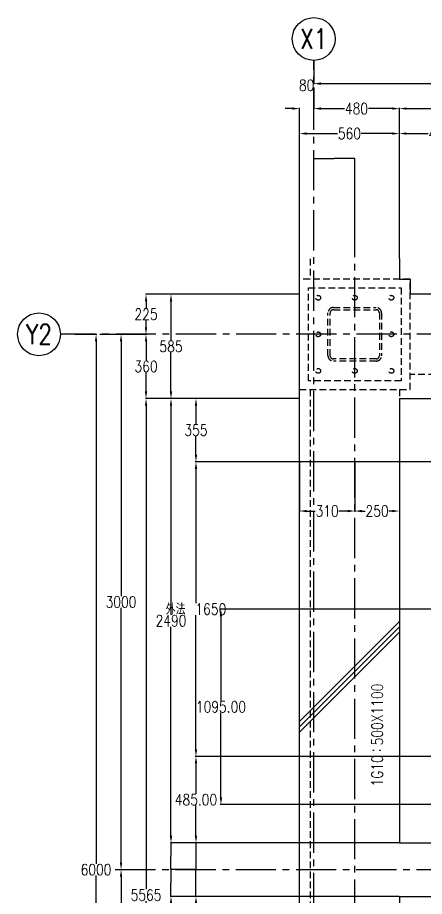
# Model space of a CAD drawing. Extents: x 1836 to 16224, y 361 to 11429.
# Drawn here: x 1836 to 4117, y 6359 to 11284 of the extents above; entities that cross this region are included whole.
import ezdxf
from ezdxf.enums import TextEntityAlignment as Align

# ---------------------------------------------------------------- set-up
doc = ezdxf.new("R2010")
doc.units = 0
doc.header["$LTSCALE"] = 300
doc.header["$MEASUREMENT"] = 0
doc.linetypes.add('CENTER2', pattern=[1.125, 0.75, -0.125, 0.125, -0.125])
doc.linetypes.add('HIDDEN2', pattern=[0.1875, 0.125, -0.0625])
doc.layers.get('DEFPOINTS').update_dxf_attribs({"color": 8, "linetype": 'CONTINUOUS'})
for name, color, linetype in [('A_躯体', 7, 'CONTINUOUS'), ('ZZ-BUILD-AXIS-T', 7, 'CENTER2'), ('ZZ-BUILD-BLN-T', 7, 'CONTINUOUS'), ('ZZ-BUILD-W', 3, 'CONTINUOUS'), ('ZZ-DIM-COM1', 6, 'CONTINUOUS'), ('ZZ-DIM-COM2', 7, 'CONTINUOUS'), ('ZZ-KIKI-ALL', 7, 'CONTINUOUS')]:
    doc.layers.add(name, color=color, linetype=linetype)
doc.styles.add('MITOH', font='romans.shx', dxfattribs={"width": 0.8, "bigfont": 'extfont.shx'})
doc.dimstyles.get("Standard").update_dxf_attribs({"dimtxt": 0.18, "dimasz": 0.18, "dimexe": 0.18, "dimexo": 0.0625, "dimgap": 0.09, "dimtad": 0, "dimtih": 1, "dimtoh": 1, "dimzin": 0, "dimdsep": 46, "dimtxsty": 'MITOH', "dimcen": 0.09, "dimadec": 0, "dimazin": 0, "dimtfac": 1, "dimtofl": 0, "dimtmove": 2, "dimatfit": 3, "dimfxl": 1, "dimtolj": 1, "dimarcsym": 0})

# ---------------------------------------------------------------- blocks, each defined once
blk = doc.blocks.new('*D426')
at = {"layer": 'DEFPOINTS', "color": 0, "transparency": 16777216}
for p in [(2836.1, 6358.6), (3976.1, 6358.6), (4231.1, 5798.6)]:
    blk.add_point(p, dxfattribs=at)
at = {"layer": 'ZZ-DIM-COM1', "color": 0, "lineweight": -2, "transparency": 16777216}
for p, q in [((3974.8, 6358.6), (2832.5, 6358.6)), ((2836.1, 6318.6), (2836.1, 6111.9)), ((2836.1, 5838.6), (2836.1, 6045.3)), ((4229.8, 5798.6), (2832.5, 5798.6))]:
    blk.add_line(p, q, dxfattribs=at)
at = {"layer": 'ZZ-DIM-COM1', "color": 0, "transparency": 16777216}
for points in [[(2829.4, 6318.6), (2842.8, 6318.6), (2836.1, 6358.6)], [(2829.4, 5838.6), (2842.8, 5838.6), (2836.1, 5798.6)]]:
    blk.add_solid(points, dxfattribs=at)
at = {"layer": 'ZZ-DIM-COM1', "color": 0, "transparency": 16777216, "insert": (2836.1, 6078.6), "char_height": 63, "attachment_point": 5, "style": 'MITOH'}
blk.add_mtext('\\A1;560', dxfattribs=at)
blk = doc.blocks.new('*D428')
at = {"layer": 'DEFPOINTS', "color": 0, "transparency": 16777216}
for p in [(2696.1, 6358.6), (3976.1, 6358.6), (3416.1, 3583.6)]:
    blk.add_point(p, dxfattribs=at)
at = {"layer": 'ZZ-DIM-COM1', "color": 0, "lineweight": -2, "transparency": 16777216}
for p, q in [((3974.8, 6358.6), (2692.5, 6358.6)), ((2696.1, 6318.6), (2696.1, 5004.4)), ((2696.1, 3623.6), (2696.1, 4937.8)), ((3414.8, 3583.6), (2692.5, 3583.6))]:
    blk.add_line(p, q, dxfattribs=at)
at = {"layer": 'ZZ-DIM-COM1', "color": 0, "transparency": 16777216}
for points in [[(2689.4, 6318.6), (2702.8, 6318.6), (2696.1, 6358.6)], [(2689.4, 3623.6), (2702.8, 3623.6), (2696.1, 3583.6)]]:
    blk.add_solid(points, dxfattribs=at)
at = {"layer": 'ZZ-DIM-COM1', "color": 0, "transparency": 16777216, "insert": (2696.1, 4971.1), "char_height": 63, "attachment_point": 5, "style": 'MITOH'}
blk.add_mtext('\\A1;2775', dxfattribs=at)
blk = doc.blocks.new('*D429')
at = {"layer": 'DEFPOINTS', "color": 0, "transparency": 16777216}
for p in [(2696.1, 9148.6), (3416.1, 9148.6), (3976.1, 6658.6)]:
    blk.add_point(p, dxfattribs=at)
at = {"layer": 'ZZ-DIM-COM1', "color": 0, "lineweight": -2, "transparency": 16777216}
for p, q in [((3414.8, 9148.6), (2692.5, 9148.6)), ((2696.1, 9108.6), (2696.1, 7936.9)), ((2696.1, 6698.6), (2696.1, 7870.3)), ((3974.8, 6658.6), (2692.5, 6658.6))]:
    blk.add_line(p, q, dxfattribs=at)
at = {"layer": 'ZZ-DIM-COM1', "color": 0, "transparency": 16777216}
for points in [[(2689.4, 9108.6), (2702.8, 9108.6), (2696.1, 9148.6)], [(2689.4, 6698.6), (2702.8, 6698.6), (2696.1, 6658.6)]]:
    blk.add_solid(points, dxfattribs=at)
at = {"layer": 'ZZ-DIM-COM1', "color": 0, "transparency": 16777216, "insert": (2696.1, 7903.6), "char_height": 63, "attachment_point": 5, "style": 'MITOH'}
blk.add_mtext('\\A1;2490', dxfattribs=at)
blk = doc.blocks.new('*D430')
at = {"layer": 'DEFPOINTS', "color": 0, "transparency": 16777216}
for p in [(2696.1, 9733.6), (3416.1, 9733.6), (3416.1, 9148.6)]:
    blk.add_point(p, dxfattribs=at)
at = {"layer": 'ZZ-DIM-COM2', "color": 0, "lineweight": -2, "transparency": 16777216}
for p, q in [((3414.8, 9733.6), (2692.5, 9733.6)), ((2696.1, 9693.6), (2696.1, 9474.4)), ((2696.1, 9188.6), (2696.1, 9407.8)), ((3414.8, 9148.6), (2692.5, 9148.6))]:
    blk.add_line(p, q, dxfattribs=at)
at = {"layer": 'ZZ-DIM-COM2', "color": 0, "transparency": 16777216}
for points in [[(2689.4, 9693.6), (2702.8, 9693.6), (2696.1, 9733.6)], [(2689.4, 9188.6), (2702.8, 9188.6), (2696.1, 9148.6)]]:
    blk.add_solid(points, dxfattribs=at)
at = {"layer": 'ZZ-DIM-COM2', "color": 0, "transparency": 16777216, "insert": (2696.1, 9441.1), "char_height": 63, "attachment_point": 5, "style": 'MITOH'}
blk.add_mtext('\\A1;585', dxfattribs=at)
blk = doc.blocks.new('*D431')
at = {"layer": 'DEFPOINTS', "color": 0, "transparency": 16777216}
for p in [(2156.1, 9508.6), (2276.1, 9508.6), (2242.4, 3508.6)]:
    blk.add_point(p, dxfattribs=at)
at = {"layer": 'ZZ-DIM-COM1', "color": 0, "lineweight": -2, "transparency": 16777216}
for p, q in [((2157.3, 9508.6), (2279.7, 9508.6)), ((2276.1, 9468.6), (2276.1, 6541.9)), ((2276.1, 3548.6), (2276.1, 6475.3)), ((2243.7, 3508.6), (2279.7, 3508.6))]:
    blk.add_line(p, q, dxfattribs=at)
at = {"layer": 'ZZ-DIM-COM1', "color": 0, "transparency": 16777216}
for points in [[(2269.4, 9468.6), (2282.8, 9468.6), (2276.1, 9508.6)], [(2269.4, 3548.6), (2282.8, 3548.6), (2276.1, 3508.6)]]:
    blk.add_solid(points, dxfattribs=at)
at = {"layer": 'ZZ-DIM-COM1', "color": 0, "transparency": 16777216, "insert": (2276.1, 6508.6), "char_height": 63, "attachment_point": 5, "style": 'MITOH'}
blk.add_mtext('\\A1;6000', dxfattribs=at)
blk = doc.blocks.new('*D441')
at = {"layer": 'DEFPOINTS', "color": 0, "transparency": 16777216}
for p in [(3976.1, 10633.6), (3976.1, 9933.6), (4431.1, 8793.6)]:
    blk.add_point(p, dxfattribs=at)
at = {"layer": 'ZZ-DIM-COM1', "color": 0, "lineweight": -2, "transparency": 16777216}
for p, q in [((3976.1, 9934.9), (3976.1, 10637.2)), ((4016.1, 10633.6), (4137, 10633.6)), ((4391.1, 10633.6), (4270.2, 10633.6)), ((4431.1, 8794.9), (4431.1, 10637.2))]:
    blk.add_line(p, q, dxfattribs=at)
at = {"layer": 'ZZ-DIM-COM1', "color": 0, "transparency": 16777216}
for points in [[(4016.1, 10640.3), (4016.1, 10627), (3976.1, 10633.6)], [(4391.1, 10640.3), (4391.1, 10627), (4431.1, 10633.6)]]:
    blk.add_solid(points, dxfattribs=at)
at = {"layer": 'ZZ-DIM-COM1', "color": 0, "transparency": 16777216, "insert": (4203.6, 10633.6), "char_height": 63, "attachment_point": 5, "style": 'MITOH'}
blk.add_mtext('\\A1;455', dxfattribs=at)
blk = doc.blocks.new('*D443')
at = {"layer": 'DEFPOINTS', "color": 0, "transparency": 16777216}
for p in [(3416.1, 10633.6), (3416.1, 9933.6), (3976.1, 9933.6)]:
    blk.add_point(p, dxfattribs=at)
at = {"layer": 'ZZ-DIM-COM1', "color": 0, "lineweight": -2, "transparency": 16777216}
for p, q in [((3416.1, 9934.9), (3416.1, 10637.2)), ((3456.1, 10633.6), (3629.5, 10633.6)), ((3936.1, 10633.6), (3762.7, 10633.6)), ((3976.1, 9934.9), (3976.1, 10637.2))]:
    blk.add_line(p, q, dxfattribs=at)
at = {"layer": 'ZZ-DIM-COM1', "color": 0, "transparency": 16777216}
for points in [[(3456.1, 10640.3), (3456.1, 10627), (3416.1, 10633.6)], [(3936.1, 10640.3), (3936.1, 10627), (3976.1, 10633.6)]]:
    blk.add_solid(points, dxfattribs=at)
at = {"layer": 'ZZ-DIM-COM1', "color": 0, "transparency": 16777216, "insert": (3696.1, 10633.6), "char_height": 63, "attachment_point": 5, "style": 'MITOH'}
blk.add_mtext('\\A1;560', dxfattribs=at)
blk = doc.blocks.new('*D446')
at = {"layer": 'DEFPOINTS', "color": 0, "transparency": 16777216}
for p in [(3976.1, 10773.6), (3976.1, 9933.6), (6201.1, 9733.6)]:
    blk.add_point(p, dxfattribs=at)
at = {"layer": 'ZZ-DIM-COM1', "color": 0, "lineweight": -2, "transparency": 16777216}
for p, q in [((3976.1, 9934.9), (3976.1, 10777.2)), ((4016.1, 10773.6), (4998, 10773.6)), ((6161.1, 10773.6), (5179.2, 10773.6)), ((6201.1, 9734.9), (6201.1, 10777.2))]:
    blk.add_line(p, q, dxfattribs=at)
at = {"layer": 'ZZ-DIM-COM1', "color": 0, "transparency": 16777216}
for points in [[(4016.1, 10780.3), (4016.1, 10767), (3976.1, 10773.6)], [(6161.1, 10780.3), (6161.1, 10767), (6201.1, 10773.6)]]:
    blk.add_solid(points, dxfattribs=at)
at = {"layer": 'ZZ-DIM-COM1', "color": 0, "transparency": 16777216, "insert": (5088.6, 10773.6), "char_height": 63, "attachment_point": 5, "style": 'MITOH'}
blk.add_mtext('\\A1;2225', dxfattribs=at)
blk = doc.blocks.new('*D447')
at = {"layer": 'DEFPOINTS', "color": 0, "transparency": 16777216}
for p in [(3496.1, 10893.6), (3496.1, 10773.6), (3976.1, 9933.6)]:
    blk.add_point(p, dxfattribs=at)
at = {"layer": 'ZZ-DIM-COM1', "color": 0, "lineweight": -2, "transparency": 16777216}
for p, q in [((3496.1, 10892.4), (3496.1, 10770)), ((3536.1, 10773.6), (3669.5, 10773.6)), ((3936.1, 10773.6), (3802.7, 10773.6)), ((3976.1, 9934.9), (3976.1, 10777.2))]:
    blk.add_line(p, q, dxfattribs=at)
at = {"layer": 'ZZ-DIM-COM1', "color": 0, "transparency": 16777216}
for points in [[(3536.1, 10780.3), (3536.1, 10767), (3496.1, 10773.6)], [(3936.1, 10780.3), (3936.1, 10767), (3976.1, 10773.6)]]:
    blk.add_solid(points, dxfattribs=at)
at = {"layer": 'ZZ-DIM-COM1', "color": 0, "transparency": 16777216, "insert": (3736.1, 10773.6), "char_height": 63, "attachment_point": 5, "style": 'MITOH'}
blk.add_mtext('\\A1;480', dxfattribs=at)
blk = doc.blocks.new('*D448')
at = {"layer": 'DEFPOINTS', "color": 0, "transparency": 16777216}
for p in [(3496.1, 10893.6), (3416.1, 10773.6), (3416.1, 9933.6)]:
    blk.add_point(p, dxfattribs=at)
at = {"layer": 'ZZ-DIM-COM2', "color": 0, "lineweight": -2, "transparency": 16777216}
for p, q in [((3496.1, 10892.4), (3496.1, 10770)), ((3376.1, 10773.6), (3336.1, 10773.6)), ((3416.1, 9934.9), (3416.1, 10777.2)), ((3536.1, 10773.6), (3576.1, 10773.6))]:
    blk.add_line(p, q, dxfattribs=at)
at = {"layer": 'ZZ-DIM-COM2', "color": 0, "transparency": 16777216}
for points in [[(3376.1, 10780.3), (3376.1, 10767), (3416.1, 10773.6)], [(3536.1, 10780.3), (3536.1, 10767), (3496.1, 10773.6)]]:
    blk.add_solid(points, dxfattribs=at)
at = {"layer": 'ZZ-DIM-COM2', "color": 0, "transparency": 16777216, "insert": (3456.1, 10904.1), "char_height": 63, "attachment_point": 5, "style": 'MITOH'}
blk.add_mtext('\\A1;80', dxfattribs=at)
blk = doc.blocks.new('*D449')
at = {"layer": 'DEFPOINTS', "color": 0, "transparency": 16777216}
for p in [(3496.1, 11043.6), (3496.1, 10913.6), (6276.1, 10930.3)]:
    blk.add_point(p, dxfattribs=at)
at = {"layer": 'ZZ-DIM-COM1', "color": 0, "lineweight": -2, "transparency": 16777216}
for p, q in [((3496.1, 11042.4), (3496.1, 10910)), ((3536.1, 10913.6), (4795.5, 10913.6)), ((6236.1, 10913.6), (4976.7, 10913.6)), ((6276.1, 10929), (6276.1, 10910))]:
    blk.add_line(p, q, dxfattribs=at)
at = {"layer": 'ZZ-DIM-COM1', "color": 0, "transparency": 16777216}
for points in [[(3536.1, 10920.3), (3536.1, 10907), (3496.1, 10913.6)], [(6236.1, 10920.3), (6236.1, 10907), (6276.1, 10913.6)]]:
    blk.add_solid(points, dxfattribs=at)
at = {"layer": 'ZZ-DIM-COM1', "color": 0, "transparency": 16777216, "insert": (4886.1, 10913.6), "char_height": 63, "attachment_point": 5, "style": 'MITOH'}
blk.add_mtext('\\A1;2780', dxfattribs=at)
blk = doc.blocks.new('*D450')
at = {"layer": 'DEFPOINTS', "color": 0, "transparency": 16777216}
for p in [(2836.1, 7143.6), (4431.1, 7143.6), (3976.1, 6658.6)]:
    blk.add_point(p, dxfattribs=at)
at = {"layer": 'ZZ-DIM-COM1', "color": 190, "lineweight": -2, "transparency": 16777216}
for p, q in [((4429.8, 7143.6), (2832.5, 7143.6)), ((2836.1, 7103.6), (2836.1, 6934.4)), ((2836.1, 6698.6), (2836.1, 6867.8)), ((3974.8, 6658.6), (2832.5, 6658.6))]:
    blk.add_line(p, q, dxfattribs=at)
at = {"layer": 'ZZ-DIM-COM1', "color": 190, "transparency": 16777216}
for points in [[(2829.4, 7103.6), (2842.8, 7103.6), (2836.1, 7143.6)], [(2829.4, 6698.6), (2842.8, 6698.6), (2836.1, 6658.6)]]:
    blk.add_solid(points, dxfattribs=at)
at = {"layer": 'ZZ-DIM-COM1', "color": 190, "transparency": 16777216, "insert": (2836.1, 6901.1), "char_height": 63, "attachment_point": 5, "style": 'MITOH'}
blk.add_mtext('\\A1;485.00', dxfattribs=at)
blk = doc.blocks.new('*D451')
at = {"layer": 'DEFPOINTS', "color": 0, "transparency": 16777216}
for p in [(2836.1, 8793.6), (4431.1, 8793.6), (4431.1, 7143.6)]:
    blk.add_point(p, dxfattribs=at)
at = {"layer": 'ZZ-DIM-COM1', "color": 0, "lineweight": -2, "transparency": 16777216}
for p, q in [((4429.8, 8793.6), (2832.5, 8793.6)), ((2836.1, 8753.6), (2836.1, 8001.9)), ((2836.1, 7183.6), (2836.1, 7935.3)), ((4429.8, 7143.6), (2832.5, 7143.6))]:
    blk.add_line(p, q, dxfattribs=at)
at = {"layer": 'ZZ-DIM-COM1', "color": 0, "transparency": 16777216}
for points in [[(2829.4, 8753.6), (2842.8, 8753.6), (2836.1, 8793.6)], [(2829.4, 7183.6), (2842.8, 7183.6), (2836.1, 7143.6)]]:
    blk.add_solid(points, dxfattribs=at)
at = {"layer": 'ZZ-DIM-COM1', "color": 0, "transparency": 16777216, "insert": (2836.1, 7968.6), "char_height": 63, "attachment_point": 5, "style": 'MITOH'}
blk.add_mtext('\\A1;外法\u30001650', dxfattribs=at)
blk = doc.blocks.new('*D452')
at = {"layer": 'DEFPOINTS', "color": 0, "transparency": 16777216}
for p in [(2836.1, 9148.6), (3416.1, 9148.6), (4431.1, 8793.6)]:
    blk.add_point(p, dxfattribs=at)
at = {"layer": 'ZZ-DIM-COM1', "color": 0, "lineweight": -2, "transparency": 16777216}
for p, q in [((3414.8, 9148.6), (2832.5, 9148.6)), ((2836.1, 9108.6), (2836.1, 9004.4)), ((2836.1, 8833.6), (2836.1, 8937.8)), ((4429.8, 8793.6), (2832.5, 8793.6))]:
    blk.add_line(p, q, dxfattribs=at)
at = {"layer": 'ZZ-DIM-COM1', "color": 0, "transparency": 16777216}
for points in [[(2829.4, 9108.6), (2842.8, 9108.6), (2836.1, 9148.6)], [(2829.4, 8833.6), (2842.8, 8833.6), (2836.1, 8793.6)]]:
    blk.add_solid(points, dxfattribs=at)
at = {"layer": 'ZZ-DIM-COM1', "color": 0, "transparency": 16777216, "insert": (2836.1, 8971.1), "char_height": 63, "attachment_point": 5, "style": 'MITOH'}
blk.add_mtext('\\A1;355', dxfattribs=at)
blk = doc.blocks.new('*D453')
at = {"layer": 'DEFPOINTS', "color": 0, "transparency": 16777216}
for p in [(2976.1, 7968.6), (4331.1, 7968.6), (4341.1, 6873.6)]:
    blk.add_point(p, dxfattribs=at)
at = {"layer": 'ZZ-DIM-COM2', "color": 0, "lineweight": -2, "transparency": 16777216}
for p, q in [((4329.8, 7968.6), (2972.5, 7968.6)), ((2976.1, 7928.6), (2976.1, 7454.4)), ((2976.1, 6913.6), (2976.1, 7387.8)), ((4339.8, 6873.6), (2972.5, 6873.6))]:
    blk.add_line(p, q, dxfattribs=at)
at = {"layer": 'ZZ-DIM-COM2', "color": 0, "transparency": 16777216}
for points in [[(2969.4, 7928.6), (2982.8, 7928.6), (2976.1, 7968.6)], [(2969.4, 6913.6), (2982.8, 6913.6), (2976.1, 6873.6)]]:
    blk.add_solid(points, dxfattribs=at)
at = {"layer": 'ZZ-DIM-COM2', "color": 0, "transparency": 16777216, "insert": (2976.1, 7421.1), "char_height": 63, "attachment_point": 5, "style": 'MITOH'}
blk.add_mtext('\\A1;1095.00', dxfattribs=at)
blk = doc.blocks.new('*D456')
at = {"layer": 'DEFPOINTS', "color": 0, "transparency": 16777216}
for p in [(2556.1, 9148.6), (3416.1, 9148.6), (3416.1, 3583.6)]:
    blk.add_point(p, dxfattribs=at)
at = {"layer": 'ZZ-DIM-COM1', "color": 0, "lineweight": -2, "transparency": 16777216}
for p, q in [((3414.8, 9148.6), (2552.5, 9148.6)), ((2556.1, 9108.6), (2556.1, 6399.4)), ((2556.1, 3623.6), (2556.1, 6332.8)), ((3414.8, 3583.6), (2552.5, 3583.6))]:
    blk.add_line(p, q, dxfattribs=at)
at = {"layer": 'ZZ-DIM-COM1', "color": 0, "transparency": 16777216}
for points in [[(2549.4, 9108.6), (2562.8, 9108.6), (2556.1, 9148.6)], [(2549.4, 3623.6), (2562.8, 3623.6), (2556.1, 3583.6)]]:
    blk.add_solid(points, dxfattribs=at)
at = {"layer": 'ZZ-DIM-COM1', "color": 0, "transparency": 16777216, "insert": (2556.1, 6366.1), "char_height": 63, "attachment_point": 5, "style": 'MITOH'}
blk.add_mtext('\\A1;5565', dxfattribs=at)
blk = doc.blocks.new('*D457')
at = {"layer": 'DEFPOINTS', "color": 0, "transparency": 16777216}
for p in [(2296.1, 9508.6), (2556.1, 9148.6), (3416.1, 9148.6)]:
    blk.add_point(p, dxfattribs=at)
at = {"layer": 'ZZ-DIM-COM1', "color": 0, "lineweight": -2, "transparency": 16777216}
for p, q in [((2297.3, 9508.6), (2559.7, 9508.6)), ((2556.1, 9468.6), (2556.1, 9361.9)), ((2556.1, 9188.6), (2556.1, 9295.3)), ((3414.8, 9148.6), (2552.5, 9148.6))]:
    blk.add_line(p, q, dxfattribs=at)
at = {"layer": 'ZZ-DIM-COM1', "color": 0, "transparency": 16777216}
for points in [[(2549.4, 9468.6), (2562.8, 9468.6), (2556.1, 9508.6)], [(2549.4, 9188.6), (2562.8, 9188.6), (2556.1, 9148.6)]]:
    blk.add_solid(points, dxfattribs=at)
at = {"layer": 'ZZ-DIM-COM1', "color": 0, "transparency": 16777216, "insert": (2556.1, 9328.6), "char_height": 63, "attachment_point": 5, "style": 'MITOH'}
blk.add_mtext('\\A1;360', dxfattribs=at)
blk = doc.blocks.new('*D458')
at = {"layer": 'DEFPOINTS', "color": 0, "transparency": 16777216}
for p in [(2556.1, 9733.6), (3416.1, 9733.6), (2296.1, 9508.6)]:
    blk.add_point(p, dxfattribs=at)
at = {"layer": 'ZZ-DIM-COM2', "color": 0, "lineweight": -2, "transparency": 16777216}
for p, q in [((3414.8, 9733.6), (2552.5, 9733.6)), ((2556.1, 9693.6), (2556.1, 9654.4)), ((2556.1, 9548.6), (2556.1, 9587.8)), ((2297.3, 9508.6), (2559.7, 9508.6))]:
    blk.add_line(p, q, dxfattribs=at)
at = {"layer": 'ZZ-DIM-COM2', "color": 0, "transparency": 16777216}
for points in [[(2549.4, 9693.6), (2562.8, 9693.6), (2556.1, 9733.6)], [(2549.4, 9548.6), (2562.8, 9548.6), (2556.1, 9508.6)]]:
    blk.add_solid(points, dxfattribs=at)
at = {"layer": 'ZZ-DIM-COM2', "color": 0, "transparency": 16777216, "insert": (2556.1, 9621.1), "char_height": 63, "attachment_point": 5, "style": 'MITOH'}
blk.add_mtext('\\A1;225', dxfattribs=at)
blk = doc.blocks.new('*D511')
at = {"layer": 'DEFPOINTS', "color": 0, "transparency": 16777216}
for p in [(2836.1, 6658.6), (3976.1, 6658.6), (3976.1, 6358.6)]:
    blk.add_point(p, dxfattribs=at)
at = {"layer": 'ZZ-DIM-COM1', "color": 0, "lineweight": -2, "transparency": 16777216}
for p, q in [((3976, 6658.6), (2835.9, 6658.6)), ((2836.1, 6658.5), (2836.1, 6508.8)), ((2836.1, 6358.8), (2836.1, 6508.5)), ((3976, 6358.6), (2835.9, 6358.6))]:
    blk.add_line(p, q, dxfattribs=at)
at = {"layer": 'ZZ-DIM-COM1', "color": 0, "transparency": 16777216}
for points in [[(2836.1, 6658.5), (2836.1, 6658.5), (2836.1, 6658.6)], [(2836.1, 6358.8), (2836.1, 6358.8), (2836.1, 6358.6)]]:
    blk.add_solid(points, dxfattribs=at)
at = {"layer": 'ZZ-DIM-COM1', "color": 0, "transparency": 16777216, "insert": (2836.1, 6508.6), "char_height": 0.18, "attachment_point": 5, "style": 'MITOH'}
blk.add_mtext('\\A1;300.00', dxfattribs=at)
blk = doc.blocks.new('*D518')
at = {"layer": 'DEFPOINTS', "color": 0, "transparency": 16777216}
for p in [(3496.1, 10493.6), (3496.1, 10469.7), (3726.1, 9951.9)]:
    blk.add_point(p, dxfattribs=at)
at = {"layer": 'ZZ-DIM-COM1', "color": 0, "lineweight": -2, "transparency": 16777216}
for p, q in [((3496.1, 10469.8), (3496.1, 10493.8)), ((3496.3, 10493.6), (3610.6, 10493.6)), ((3725.9, 10493.6), (3611.5, 10493.6)), ((3726.1, 9951.9), (3726.1, 10493.8))]:
    blk.add_line(p, q, dxfattribs=at)
at = {"layer": 'ZZ-DIM-COM1', "color": 0, "transparency": 16777216}
for points in [[(3496.3, 10493.7), (3496.3, 10493.6), (3496.1, 10493.6)], [(3725.9, 10493.7), (3725.9, 10493.6), (3726.1, 10493.6)]]:
    blk.add_solid(points, dxfattribs=at)
at = {"layer": 'ZZ-DIM-COM1', "color": 0, "transparency": 16777216, "insert": (3611.1, 10493.6), "char_height": 0.18, "attachment_point": 5, "style": 'MITOH'}
blk.add_mtext('\\A1;230.00', dxfattribs=at)
blk = doc.blocks.new('*D546')
at = {"layer": 'DEFPOINTS', "color": 0, "transparency": 16777216}
for p in [(3726.1, 8793.6), (3976.1, 8793.6), (3976.1, 8518.3)]:
    blk.add_point(p, dxfattribs=at)
at = {"layer": 'ZZ-DIM-COM1', "color": 0, "lineweight": -2, "transparency": 16777216}
for p, q in [((3726.1, 8792.4), (3726.1, 8514.7)), ((3976.1, 8792.4), (3976.1, 8514.7)), ((3766.1, 8518.3), (3784.5, 8518.3)), ((3936.1, 8518.3), (3917.7, 8518.3))]:
    blk.add_line(p, q, dxfattribs=at)
at = {"layer": 'ZZ-DIM-COM1', "color": 0, "transparency": 16777216}
for points in [[(3766.1, 8525), (3766.1, 8511.6), (3726.1, 8518.3)], [(3936.1, 8525), (3936.1, 8511.6), (3976.1, 8518.3)]]:
    blk.add_solid(points, dxfattribs=at)
at = {"layer": 'ZZ-DIM-COM1', "color": 0, "transparency": 16777216, "insert": (3851.1, 8518.3), "char_height": 63, "attachment_point": 5, "style": 'MITOH'}
blk.add_mtext('\\A1;250', dxfattribs=at)
blk = doc.blocks.new('*D547')
at = {"layer": 'DEFPOINTS', "color": 0, "transparency": 16777216}
for p in [(3416.1, 8793.6), (3726.1, 8793.6), (3416.1, 8518.3)]:
    blk.add_point(p, dxfattribs=at)
at = {"layer": 'ZZ-DIM-COM1', "color": 0, "lineweight": -2, "transparency": 16777216}
for p, q in [((3416.1, 8792.4), (3416.1, 8514.7)), ((3726.1, 8792.4), (3726.1, 8514.7)), ((3456.1, 8518.3), (3504.5, 8518.3)), ((3686.1, 8518.3), (3637.7, 8518.3))]:
    blk.add_line(p, q, dxfattribs=at)
at = {"layer": 'ZZ-DIM-COM1', "color": 0, "transparency": 16777216}
for points in [[(3456.1, 8525), (3456.1, 8511.6), (3416.1, 8518.3)], [(3686.1, 8525), (3686.1, 8511.6), (3726.1, 8518.3)]]:
    blk.add_solid(points, dxfattribs=at)
at = {"layer": 'ZZ-DIM-COM1', "color": 0, "transparency": 16777216, "insert": (3571.1, 8518.3), "char_height": 63, "attachment_point": 5, "style": 'MITOH'}
blk.add_mtext('\\A1;310', dxfattribs=at)
blk = doc.blocks.new('*D548')
at = {"layer": 'DEFPOINTS', "color": 0, "transparency": 16777216}
for p in [(2296.1, 9508.6), (2416.1, 9508.6), (2396.1, 6508.6)]:
    blk.add_point(p, dxfattribs=at)
at = {"layer": 'ZZ-DIM-COM1', "color": 0, "lineweight": -2, "transparency": 16777216}
for p, q in [((2297.3, 9508.6), (2419.7, 9508.6)), ((2416.1, 9468.6), (2416.1, 8041.9)), ((2416.1, 6548.6), (2416.1, 7975.3)), ((2397.3, 6508.6), (2419.7, 6508.6))]:
    blk.add_line(p, q, dxfattribs=at)
at = {"layer": 'ZZ-DIM-COM1', "color": 0, "transparency": 16777216}
for points in [[(2409.4, 9468.6), (2422.8, 9468.6), (2416.1, 9508.6)], [(2409.4, 6548.6), (2422.8, 6548.6), (2416.1, 6508.6)]]:
    blk.add_solid(points, dxfattribs=at)
at = {"layer": 'ZZ-DIM-COM1', "color": 0, "transparency": 16777216, "insert": (2416.1, 8008.6), "char_height": 63, "attachment_point": 5, "style": 'MITOH'}
blk.add_mtext('\\A1;3000', dxfattribs=at)
blk = doc.blocks.new('*D549')
at = {"layer": 'DEFPOINTS', "color": 0, "transparency": 16777216}
for p in [(2381.1, 6508.6), (2416.1, 6508.6), (2396.1, 3508.6)]:
    blk.add_point(p, dxfattribs=at)
at = {"layer": 'ZZ-DIM-COM1', "color": 0, "lineweight": -2, "transparency": 16777216}
for p, q in [((2382.3, 6508.6), (2419.7, 6508.6)), ((2416.1, 6468.6), (2416.1, 5041.9)), ((2416.1, 3548.6), (2416.1, 4975.3)), ((2397.3, 3508.6), (2419.7, 3508.6))]:
    blk.add_line(p, q, dxfattribs=at)
at = {"layer": 'ZZ-DIM-COM1', "color": 0, "transparency": 16777216}
for points in [[(2409.4, 6468.6), (2422.8, 6468.6), (2416.1, 6508.6)], [(2409.4, 3548.6), (2422.8, 3548.6), (2416.1, 3508.6)]]:
    blk.add_solid(points, dxfattribs=at)
at = {"layer": 'ZZ-DIM-COM1', "color": 0, "transparency": 16777216, "insert": (2416.1, 5008.6), "char_height": 63, "attachment_point": 5, "style": 'MITOH'}
blk.add_mtext('\\A1;3000', dxfattribs=at)
blk = doc.blocks.new('*D560')
at = {"layer": 'DEFPOINTS', "color": 0, "transparency": 16777216}
for p in [(2836.1, 6508.6), (2696.1, 6358.6), (3416.1, 6358.6)]:
    blk.add_point(p, dxfattribs=at)
at = {"layer": 'ZZ-DIM-COM1', "color": 0, "lineweight": -2, "transparency": 16777216}
for p, q in [((2836, 6508.6), (2695.9, 6508.6)), ((2696.1, 6508.5), (2696.1, 6433.8)), ((2696.1, 6358.8), (2696.1, 6433.5)), ((3416, 6358.6), (2695.9, 6358.6))]:
    blk.add_line(p, q, dxfattribs=at)
at = {"layer": 'ZZ-DIM-COM1', "color": 0, "transparency": 16777216}
for points in [[(2696.1, 6508.5), (2696.1, 6508.5), (2696.1, 6508.6)], [(2696.1, 6358.8), (2696.1, 6358.8), (2696.1, 6358.6)]]:
    blk.add_solid(points, dxfattribs=at)
at = {"layer": 'ZZ-DIM-COM1', "color": 0, "transparency": 16777216, "insert": (2696.1, 6433.6), "char_height": 0.18, "attachment_point": 5, "style": 'MITOH'}
blk.add_mtext('\\A1;150.00', dxfattribs=at)
blk = doc.blocks.new('*D561')
at = {"layer": 'DEFPOINTS', "color": 0, "transparency": 16777216}
for p in [(2696.1, 6658.6), (3416.1, 6658.6), (2836.1, 6508.6)]:
    blk.add_point(p, dxfattribs=at)
at = {"layer": 'ZZ-DIM-COM1', "color": 0, "lineweight": -2, "transparency": 16777216}
for p, q in [((3416, 6658.6), (2695.9, 6658.6)), ((2696.1, 6658.5), (2696.1, 6583.8)), ((2696.1, 6508.8), (2696.1, 6583.5)), ((2836, 6508.6), (2695.9, 6508.6))]:
    blk.add_line(p, q, dxfattribs=at)
at = {"layer": 'ZZ-DIM-COM1', "color": 0, "transparency": 16777216}
for points in [[(2696.1, 6658.5), (2696.1, 6658.5), (2696.1, 6658.6)], [(2696.1, 6508.8), (2696.1, 6508.8), (2696.1, 6508.6)]]:
    blk.add_solid(points, dxfattribs=at)
at = {"layer": 'ZZ-DIM-COM1', "color": 0, "transparency": 16777216, "insert": (2696.1, 6583.6), "char_height": 0.18, "attachment_point": 5, "style": 'MITOH'}
blk.add_mtext('\\A1;150.00', dxfattribs=at)

msp = doc.modelspace()

# ---------------------------------------------------------------- linework, layer by layer
at = {"layer": 'A_躯体', "color": 2, "linetype": 'HIDDEN2'}
for p, q in [((3476.095, 9931.713), (3476.095, 9818.637)), ((3476.095, 9198.637), (3476.095, 3058.637)), ((3976.095, 9198.637), (3976.095, 9148.637))]:
    msp.add_line(p, q, dxfattribs=at)
for points in [[(3416.095, 9198.637), (4036.095, 9198.637), (4036.095, 9818.637)], [(4036.095, 9818.637), (3416.095, 9818.637)]]:
    msp.add_lwpolyline(points, dxfattribs=at)
at = {"layer": 'A_躯体', "color": 3, "linetype": 'Continuous'}
msp.add_lwpolyline([(3976.095, 9818.637), (4036.095, 9818.637), (4036.095, 9733.637)], dxfattribs=at)
at = {"layer": 'ZZ-BUILD-AXIS-T', "linetype": 'CENTER2'}
for p, q in [((3496.095, 1878.637), (3496.095, 11043.637)), ((3726.095, 2179.298), (3726.095, 9951.863)), ((7336.095, 9508.637), (2076.095, 9508.637)), ((2384.328, 6508.637), (7268.828, 6508.637))]:
    msp.add_line(p, q, dxfattribs=at)
at = {"layer": 'ZZ-BUILD-BLN-T'}
for centre in [(3496.095, 11163.637), (1956.095, 9508.637)]:
    msp.add_circle(centre, 120, dxfattribs=at)
at = {"layer": 'ZZ-BUILD-W', "linetype": 'Continuous'}
for p, q in [((3416.095, 3058.637), (3416.095, 9933.637)), ((3976.095, 9933.637), (3976.095, 9818.637)), ((6726.095, 9733.637), (4036.095, 9733.637)), ((3976.095, 9148.637), (6201.095, 9148.637)), ((3976.095, 9148.637), (3976.095, 6658.637)), ((3976.095, 6658.637), (6201.095, 6658.637)), ((3976.095, 6358.637), (6201.095, 6358.637)), ((3976.095, 6358.637), (3976.095, 3583.637))]:
    msp.add_line(p, q, dxfattribs=at)
at = {"layer": 'ZZ-BUILD-W', "color": 2, "linetype": 'HIDDEN2'}
msp.add_line((6201.095, 9283.637), (4036.095, 9283.637), dxfattribs=at)
at = {"layer": 'ZZ-BUILD-W', "color": 7, "linetype": 'Continuous'}
for p, q in [((3416.095, 7338.637), (3976.095, 7898.637)), ((3416.095, 7308.637), (3976.095, 7868.637)), ((3416.095, 7278.637), (3976.095, 7838.637))]:
    msp.add_line(p, q, dxfattribs=at)
at = {"layer": 'ZZ-BUILD-W', "color": 2, "linetype": 'HIDDEN2'}
msp.add_lwpolyline([(3466.095, 9768.637), (3986.095, 9768.637), (3986.095, 9248.637), (3466.095, 9248.637)], close=True, dxfattribs=at)
for points in [[(3606.095, 9658.637), (3846.095, 9658.637, -0.41421356), (3876.095, 9628.637), (3876.095, 9388.637, -0.41421356), (3846.095, 9358.637), (3606.095, 9358.637, -0.41421356), (3576.095, 9388.637), (3576.095, 9628.637, -0.41421356)], [(3606.095, 9646.637), (3846.095, 9646.637, -0.41421356), (3864.095, 9628.637), (3864.095, 9388.637, -0.41421356), (3846.095, 9370.637), (3606.095, 9370.637, -0.41421356), (3588.095, 9388.637), (3588.095, 9628.637, -0.41421356)]]:
    msp.add_lwpolyline(points, format="xyb", close=True, dxfattribs=at)
for centre in [(3521.095, 9713.637), (3726.095, 9713.637), (3931.095, 9713.637), (3521.095, 9508.637), (3931.095, 9508.637), (3521.095, 9303.637), (3726.095, 9303.637), (3931.095, 9303.637)]:
    msp.add_circle(centre, 13.5, dxfattribs=at)

# ---------------------------------------------------------------- texts
at = {"layer": 'ZZ-BUILD-BLN-T', "style": 'MITOH', "width": 0.8}
for s, p in [('X1', (3496.095, 11163.637)), ('Y2', (1956.095, 9508.637))]:
    msp.add_text(s, height=112, rotation=360, dxfattribs=at).set_placement(p, align=Align.MIDDLE_CENTER)
at = {"layer": 'ZZ-KIKI-ALL', "color": 4, "style": 'MITOH', "width": 0.8}
msp.add_text('1G10：500X1100', height=63, rotation=90, dxfattribs=at).set_placement((3852.043, 7263.048), align=Align.MIDDLE_CENTER)

# ---------------------------------------------------------------- dimensions: what is measured, and where the dimension line sits
at = {"layer": 'ZZ-DIM-COM1'}
for base, p1, p2, picture, middle in [((3496.095, 10913.637), (6276.095, 10930.253), (3496.095, 11043.637), '*D449', (4886.095, 10913.637)), ((3496.095, 10773.637), (3976.095, 9933.637), (3496.095, 10893.637), '*D447', (3736.095, 10773.637)), ((3976.095, 10773.637), (6201.095, 9733.637), (3976.095, 9933.637), '*D446', (5088.595, 10773.637)), ((3416.095, 10633.637), (3976.095, 9933.637), (3416.095, 9933.637), '*D443', (3696.095, 10633.637)), ((3976.095, 10633.637), (4431.095, 8793.637), (3976.095, 9933.637), '*D441', (4203.595, 10633.637)), ((3416.095, 8518.311), (3726.095, 8793.637), (3416.095, 8793.637), '*D547', (3571.095, 8518.311)), ((3976.095, 8518.311), (3726.095, 8793.637), (3976.095, 8793.637), '*D546', (3851.095, 8518.311))]:
    dim = msp.add_linear_dim(base=base, p1=p1, p2=p2, dimstyle='Standard', override={"dimscale": 20, "dimtxt": 3.15, "dimasz": 2, "dimdec": 0}, dxfattribs=at)
    dim.commit()
    dim.dimension.update_dxf_attribs({"geometry": picture, "text_midpoint": middle})
dim = msp.add_linear_dim(base=(3496.095, 10493.637), p1=(3726.095, 9951.863), p2=(3496.095, 10469.704), dimstyle='Standard', dxfattribs=at)
dim.commit()
dim.dimension.update_dxf_attribs({"geometry": '*D518', "text_midpoint": (3611.095, 10493.637)})
for base, p1, p2, override, picture, middle in [((2276.095, 9508.637), (2242.426, 3508.637), (2156.095, 9508.637), {"dimscale": 20, "dimtxt": 3.15, "dimasz": 2, "dimdec": 0}, '*D431', (2276.095, 6508.637)), ((2556.095, 9148.637), (2296.095, 9508.637), (3416.095, 9148.637), {"dimscale": 20, "dimtxt": 3.15, "dimasz": 2, "dimdec": 0}, '*D457', (2556.095, 9328.637)), ((2416.095, 9508.637), (2396.095, 6508.637), (2296.095, 9508.637), {"dimscale": 20, "dimtxt": 3.15, "dimasz": 2, "dimdec": 0}, '*D548', (2416.095, 8008.637)), ((2556.095, 9148.637), (3416.095, 3583.637), (3416.095, 9148.637), {"dimscale": 20, "dimtxt": 3.15, "dimasz": 2, "dimdec": 0}, '*D456', (2556.095, 6366.137)), ((2696.095, 9148.637), (3976.095, 6658.637), (3416.095, 9148.637), {"dimscale": 20, "dimtxt": 3.15, "dimasz": 2, "dimdec": 0}, '*D429', (2696.095, 7903.637)), ((2836.095, 9148.637), (4431.095, 8793.637), (3416.095, 9148.637), {"dimscale": 20, "dimtxt": 3.15, "dimasz": 2, "dimdec": 0}, '*D452', (2836.095, 8971.137)), ((2836.095, 7143.637), (3976.095, 6658.637), (4431.095, 7143.637), {"dimscale": 20, "dimtxt": 3.15, "dimasz": 2, "dimjust": 0, "dimlfac": 1, "dimse1": 0, "dimse2": 0, "dimclrd": 190, "dimclre": 190, "dimclrt": 190, "dimtix": 1, "dimtfillclr": 190}, '*D450', (2836.095, 6901.137)), ((2416.095, 6508.637), (2396.095, 3508.637), (2381.095, 6508.637), {"dimscale": 20, "dimtxt": 3.15, "dimasz": 2, "dimdec": 0}, '*D549', (2416.095, 5008.637)), ((2696.095, 6358.637), (3416.095, 3583.637), (3976.095, 6358.637), {"dimscale": 20, "dimtxt": 3.15, "dimasz": 2, "dimdec": 0}, '*D428', (2696.095, 4971.137)), ((2836.095, 6358.637), (4231.095, 5798.637), (3976.095, 6358.637), {"dimscale": 20, "dimtxt": 3.15, "dimasz": 2, "dimdec": 0}, '*D426', (2836.095, 6078.637))]:
    dim = msp.add_linear_dim(base=base, p1=p1, p2=p2, angle=90, dimstyle='Standard', override=override, dxfattribs=at)
    dim.commit()
    dim.dimension.update_dxf_attribs({"geometry": picture, "text_midpoint": middle})
dim = msp.add_linear_dim(base=(2836.095, 8793.637), p1=(4431.095, 7143.637), p2=(4431.095, 8793.637), angle=90, text='外法\u3000<>', dimstyle='Standard', override={"dimscale": 20, "dimtxt": 3.15, "dimasz": 2, "dimdec": 0}, dxfattribs=at)
dim.commit()
dim.dimension.update_dxf_attribs({"geometry": '*D451', "text_midpoint": (2836.095, 7968.637)})
for base, p1, p2, picture, middle in [((2696.095, 6658.637), (2836.095, 6508.637), (3416.095, 6658.637), '*D561', (2696.095, 6583.637)), ((2836.095, 6658.637), (3976.095, 6358.637), (3976.095, 6658.637), '*D511', (2836.095, 6508.637)), ((2696.095, 6358.637), (2836.095, 6508.637), (3416.095, 6358.637), '*D560', (2696.095, 6433.637))]:
    dim = msp.add_linear_dim(base=base, p1=p1, p2=p2, angle=90, dimstyle='Standard', dxfattribs=at)
    dim.commit()
    dim.dimension.update_dxf_attribs({"geometry": picture, "text_midpoint": middle})
at = {"layer": 'ZZ-DIM-COM2'}
dim = msp.add_linear_dim(base=(3416.095, 10773.637), p1=(3496.095, 10893.637), p2=(3416.095, 9933.637), dimstyle='Standard', override={"dimscale": 20, "dimtxt": 3.15, "dimasz": 2, "dimdec": 0}, dxfattribs=at)
dim.commit()
dim.dimension.update_dxf_attribs({"geometry": '*D448', "text_midpoint": (3456.095, 10904.137)})
for base, p1, p2, override, picture, middle in [((2556.095, 9733.637), (2296.095, 9508.637), (3416.095, 9733.637), {"dimscale": 20, "dimtxt": 3.15, "dimasz": 2, "dimdec": 0}, '*D458', (2556.095, 9621.137)), ((2696.095, 9733.637), (3416.095, 9148.637), (3416.095, 9733.637), {"dimscale": 20, "dimtxt": 3.15, "dimasz": 2, "dimdec": 0}, '*D430', (2696.095, 9441.137)), ((2976.095, 7968.637), (4341.095, 6873.637), (4331.095, 7968.637), {"dimscale": 20, "dimtxt": 3.15, "dimasz": 2, "dimjust": 0, "dimlfac": 1, "dimse1": 0, "dimse2": 0, "dimtix": 0}, '*D453', (2976.095, 7421.137))]:
    dim = msp.add_linear_dim(base=base, p1=p1, p2=p2, angle=90, dimstyle='Standard', override=override, dxfattribs=at)
    dim.commit()
    dim.dimension.update_dxf_attribs({"geometry": picture, "text_midpoint": middle})

doc.saveas('drawing.dxf')
